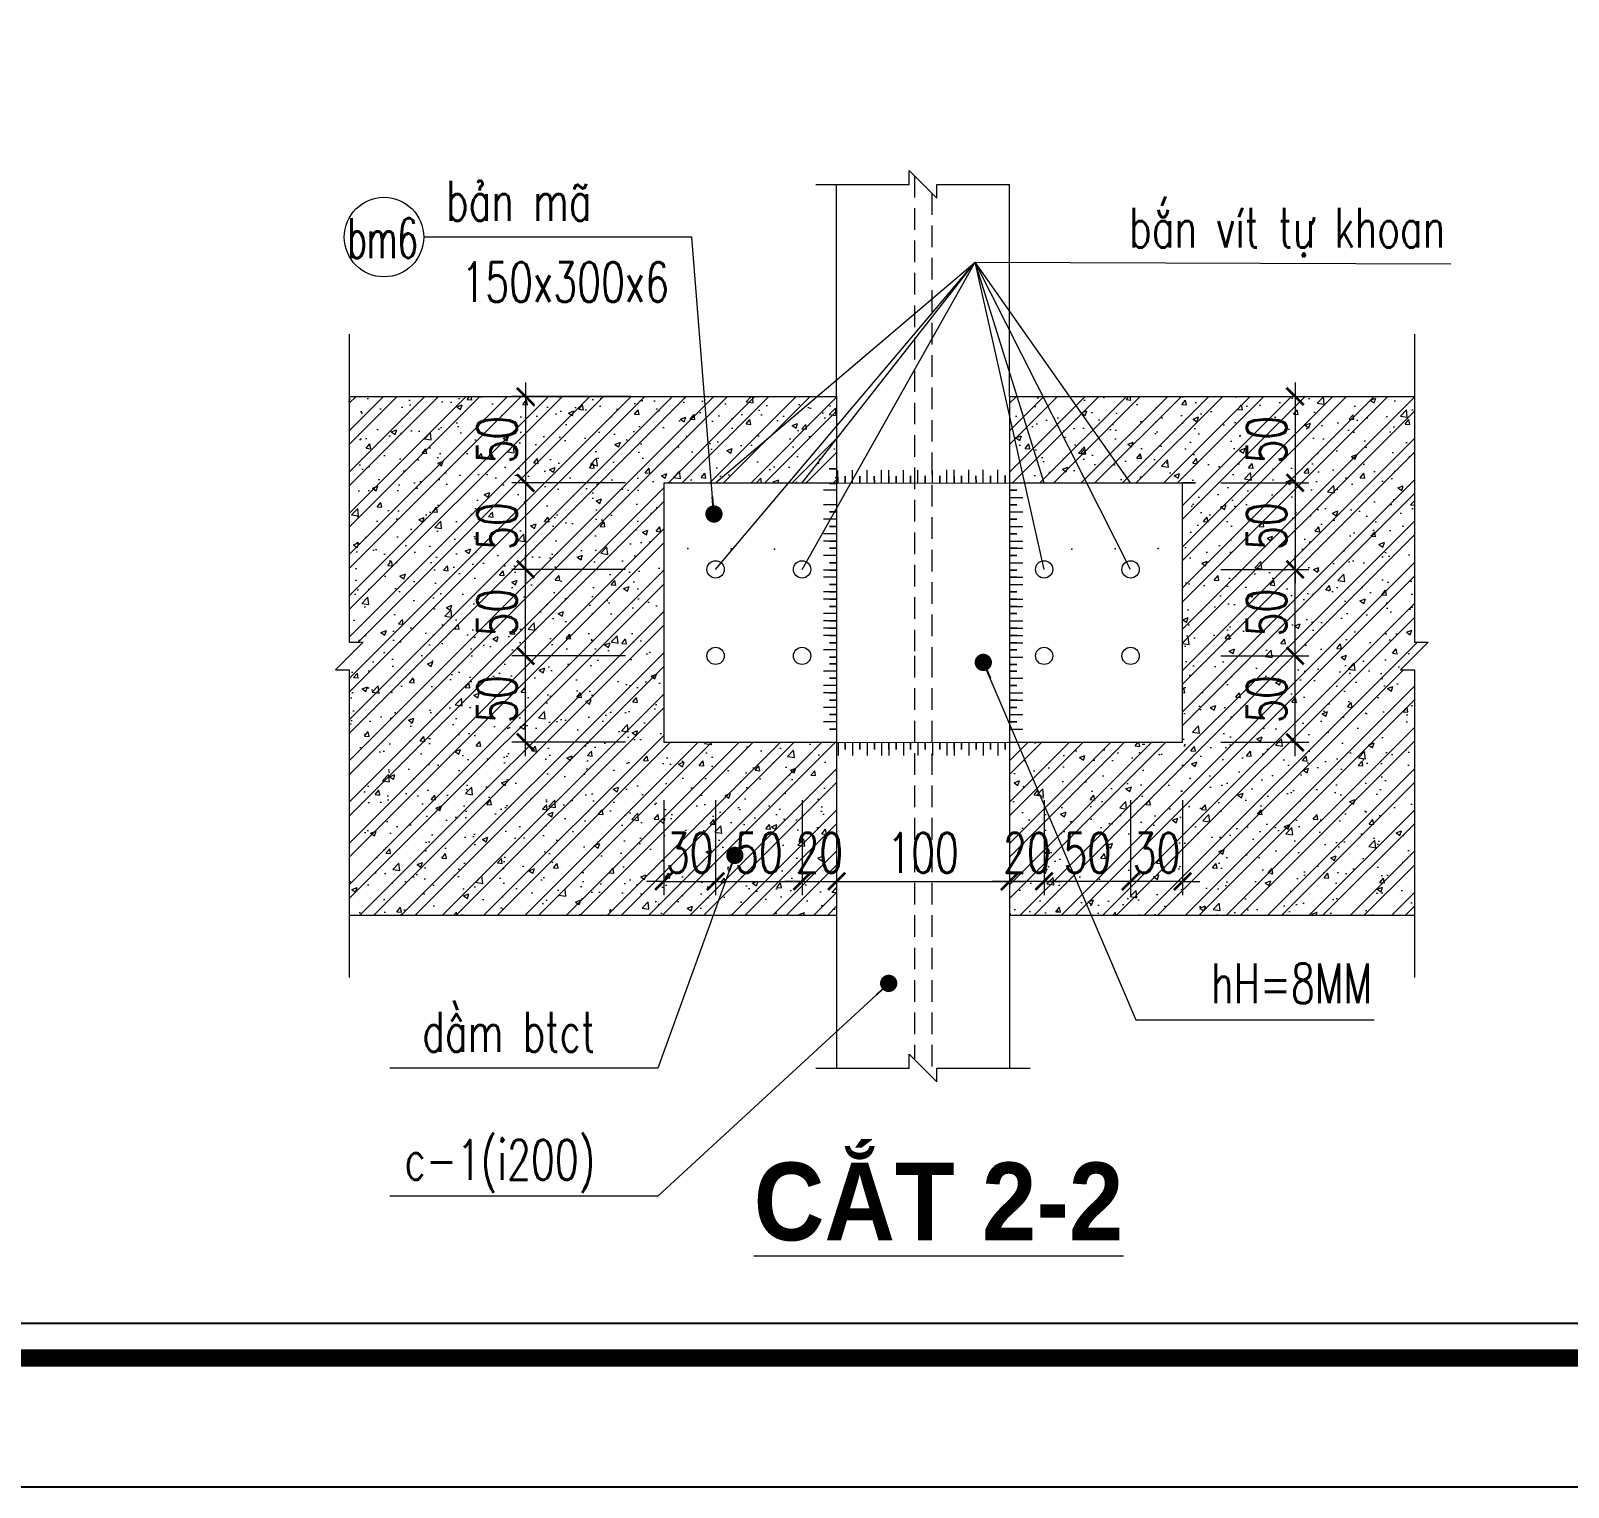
# Model space of a CAD drawing. Header units: millimetres. Extents: x 61738 to 439738, y 60858 to 151243.
# Drawn here: x 406629 to 415520, y 84100 to 92522 of the extents above; entities that cross this region are included whole.
import ezdxf
from ezdxf.enums import TextEntityAlignment as Align

# ---------------------------------------------------------------- set-up
doc = ezdxf.new("R2010")
doc.units = ezdxf.units.MM
doc.linetypes.add('HIDDEN', pattern=[0.375, 0.25, -0.125])
for name, color, linetype, lineweight in [('10-TEXT', 4, 'Continuous', 15), ('3-THAY', 7, 'Continuous', 18), ('5-DUT', 2, 'HIDDEN', 15), ('7-HATCH', 8, 'Continuous', 13), ('8-DIM', 8, 'Continuous', 15), ('9-SO HIEU', 8, 'Continuous', 15)]:
    doc.layers.add(name, color=color, linetype=linetype, lineweight=lineweight)
doc.layers.add('Khungbo', color=32, linetype='Continuous')
doc.layers.add('KICHTHUOC', color=8, linetype='Continuous')
doc.styles.add('A3 - Text 4.5', font='VnArialH-Bold.TTF', dxfattribs={"width": 0.9, "height": 450})
doc.styles.add('A3-Text 2.3', font='vnsimli.shx', dxfattribs={"width": 0.7, "height": 230, "bigfont": 'vn.shx'})
doc.styles.add('S1', font='vnsimli.shx', dxfattribs={"width": 0.75})
doc.dimstyles.new('A3-1-100x10', dxfattribs={"dimtxt": 230, "dimasz": 100, "dimexe": 80, "dimexo": 0, "dimgap": 50, "dimtad": 1, "dimdec": 0, "dimlfac": 0.1, "dimdsep": 49, "dimtxsty": 'A3-Text 2.3', "dimblk": 'ARCHTICK', "dimcen": 10, "dimdle": 80, "dimclrd": 8, "dimclre": 8, "dimclrt": 2, "dimadec": 0, "dimazin": 2, "dimtfac": 1, "dimtdec": 0, "dimtix": 1, "dimtmove": 1, "dimatfit": 3, "dimldrblk": 'DOT', "dimfxl": 1, "dimtolj": 1, "dimtzin": 0, "dimlwd": -1, "dimlwe": -1, "dimarcsym": 0})

# ---------------------------------------------------------------- blocks, each defined once
blk = doc.blocks.new('CDS12')
at = {"layer": 'Defpoints'}
blk.add_lwpolyline([(91835.2, 363352.9), (49835.2, 363352.9), (49835.2, 393052.9), (91835.2, 393052.9)], close=True, dxfattribs=at)
at = {"layer": 'Khungbo', "color": 1, "const_width": 100}
blk.add_lwpolyline([(91094.5, 364099.5), (50996, 364099.5), (50996, 392312.1), (91094.5, 392312.1)], close=True, dxfattribs=at)
at = {"layer": 'Khungbo', "color": 1}
blk.add_lwpolyline([(90894.5, 364299.5), (51196, 364299.5), (51196, 392112.1), (90894.5, 392112.1)], close=True, dxfattribs=at)
blk = doc.blocks.new('_ArchTick')
at = {"color": 0, "linetype": 'ByBlock', "const_width": 0.15}
blk.add_lwpolyline([(-0.5, -0.5), (0.5, 0.5)], dxfattribs=at)
blk = doc.blocks.new('*D374')
at = {"layer": '8-DIM', "color": 8, "ltscale": 500, "transparency": 16777216}
for p, q in [((411289.4, 88073.7), (411289.4, 87523.7)), ((412289.4, 88073.7), (412289.4, 87523.7))]:
    blk.add_line(p, q, dxfattribs=at)
at = {"layer": '8-DIM', "color": 8, "linetype": 'ByBlock', "ltscale": 500, "transparency": 16777216}
blk.add_line((411209.4, 87603.7), (412369.4, 87603.7), dxfattribs=at)
at = {"layer": 'Defpoints', "color": 0, "ltscale": 500, "transparency": 16777216}
for p in [(411289.4, 88073.7), (412289.4, 88073.7), (412289.4, 87603.7)]:
    blk.add_point(p, dxfattribs=at)
at = {"layer": '8-DIM', "color": 8, "ltscale": 500, "transparency": 16777216, "xscale": 100, "yscale": 100, "zscale": 100, "rotation": 180}
blk.add_blockref('_ArchTick', (411289.4, 87603.7), dxfattribs=at)
at = {"layer": '8-DIM', "color": 8, "ltscale": 500, "transparency": 16777216, "xscale": 100, "yscale": 100, "zscale": 100}
blk.add_blockref('_ArchTick', (412289.4, 87603.7), dxfattribs=at)
at = {"layer": '8-DIM', "color": 2, "ltscale": 500, "transparency": 16777216, "insert": (411789.4, 87768.7), "char_height": 230, "attachment_point": 5, "style": 'A3-Text 2.3'}
blk.add_mtext('\\A1;100', dxfattribs=at)
blk = doc.blocks.new('*D375')
at = {"layer": '8-DIM', "color": 8, "ltscale": 500, "transparency": 16777216}
for p, q in [((412989.4, 88073.7), (412989.4, 87523.7)), ((413289.4, 88073.7), (413289.4, 87523.7))]:
    blk.add_line(p, q, dxfattribs=at)
at = {"layer": '8-DIM', "color": 8, "linetype": 'ByBlock', "ltscale": 500, "transparency": 16777216}
for p, q in [((412989.4, 87603.7), (412889.4, 87603.7)), ((413289.4, 87603.7), (412989.4, 87603.7)), ((413289.4, 87603.7), (413389.4, 87603.7))]:
    blk.add_line(p, q, dxfattribs=at)
at = {"layer": 'Defpoints', "color": 0, "ltscale": 500, "transparency": 16777216}
for p in [(412989.4, 88073.7), (413289.4, 88073.7), (412989.4, 87603.7)]:
    blk.add_point(p, dxfattribs=at)
at = {"layer": '8-DIM', "color": 8, "ltscale": 500, "transparency": 16777216, "xscale": 100, "yscale": 100, "zscale": 100}
blk.add_blockref('_ArchTick', (412989.4, 87603.7), dxfattribs=at)
at = {"layer": '8-DIM', "color": 8, "ltscale": 500, "transparency": 16777216, "xscale": 100, "yscale": 100, "zscale": 100, "rotation": 180}
blk.add_blockref('_ArchTick', (413289.4, 87603.7), dxfattribs=at)
at = {"layer": '8-DIM', "color": 2, "ltscale": 500, "transparency": 16777216, "insert": (413139.4, 87768.7), "char_height": 230, "attachment_point": 5, "style": 'A3-Text 2.3'}
blk.add_mtext('\\A1;30', dxfattribs=at)
blk = doc.blocks.new('*D376')
at = {"layer": '8-DIM', "color": 8, "ltscale": 500, "transparency": 16777216}
for p, q in [((412489.4, 88073.7), (412489.4, 87523.7)), ((412989.4, 88073.7), (412989.4, 87523.7))]:
    blk.add_line(p, q, dxfattribs=at)
at = {"layer": '8-DIM', "color": 8, "linetype": 'ByBlock', "ltscale": 500, "transparency": 16777216}
blk.add_line((413069.4, 87603.7), (412409.4, 87603.7), dxfattribs=at)
at = {"layer": 'Defpoints', "color": 0, "ltscale": 500, "transparency": 16777216}
for p in [(412489.4, 88073.7), (412989.4, 88073.7), (412489.4, 87603.7)]:
    blk.add_point(p, dxfattribs=at)
at = {"layer": '8-DIM', "color": 8, "ltscale": 500, "transparency": 16777216, "xscale": 100, "yscale": 100, "zscale": 100, "rotation": 180}
blk.add_blockref('_ArchTick', (412489.4, 87603.7), dxfattribs=at)
at = {"layer": '8-DIM', "color": 8, "ltscale": 500, "transparency": 16777216, "xscale": 100, "yscale": 100, "zscale": 100}
blk.add_blockref('_ArchTick', (412989.4, 87603.7), dxfattribs=at)
at = {"layer": '8-DIM', "color": 2, "ltscale": 500, "transparency": 16777216, "insert": (412739.4, 87768.7), "char_height": 230, "attachment_point": 5, "style": 'A3-Text 2.3'}
blk.add_mtext('\\A1;50', dxfattribs=at)
blk = doc.blocks.new('*D377')
at = {"layer": '8-DIM', "color": 8, "linetype": 'ByBlock', "ltscale": 500, "transparency": 16777216}
blk.add_line((413940.6, 89987.6), (413940.6, 89327.6), dxfattribs=at)
at = {"layer": '8-DIM', "color": 8, "ltscale": 500, "transparency": 16777216}
for p, q in [((413510.6, 89907.6), (414020.6, 89907.6)), ((413510.6, 89407.6), (414020.6, 89407.6))]:
    blk.add_line(p, q, dxfattribs=at)
at = {"layer": 'Defpoints', "color": 0, "ltscale": 500, "transparency": 16777216}
for p in [(413510.6, 89907.6), (413510.6, 89407.6), (413940.6, 89407.6)]:
    blk.add_point(p, dxfattribs=at)
at = {"layer": '8-DIM', "color": 8, "ltscale": 500, "transparency": 16777216, "xscale": 100, "yscale": 100, "zscale": 100}
for p, rotation in [((413940.6, 89907.6), 90), ((413940.6, 89407.6), 270)]:
    blk.add_blockref('_ArchTick', p, dxfattribs=dict(at, rotation=rotation))
at = {"layer": '8-DIM', "color": 2, "ltscale": 500, "transparency": 16777216, "insert": (413775.6, 89657.6), "char_height": 230, "attachment_point": 5, "rotation": 90, "style": 'A3-Text 2.3'}
blk.add_mtext('\\A1;50', dxfattribs=at)
blk = doc.blocks.new('*D378')
at = {"layer": '8-DIM', "color": 8, "linetype": 'ByBlock', "ltscale": 500, "transparency": 16777216}
blk.add_line((413940.6, 88327.6), (413940.6, 88987.6), dxfattribs=at)
at = {"layer": '8-DIM', "color": 8, "ltscale": 500, "transparency": 16777216}
for p, q in [((413510.6, 88907.6), (414020.6, 88907.6)), ((413510.6, 88407.6), (414020.6, 88407.6))]:
    blk.add_line(p, q, dxfattribs=at)
at = {"layer": 'Defpoints', "color": 0, "ltscale": 500, "transparency": 16777216}
for p in [(413510.6, 88907.6), (413940.6, 88907.6), (413510.6, 88407.6)]:
    blk.add_point(p, dxfattribs=at)
at = {"layer": '8-DIM', "color": 8, "ltscale": 500, "transparency": 16777216, "xscale": 100, "yscale": 100, "zscale": 100}
for p, rotation in [((413940.6, 88907.6), 90), ((413940.6, 88407.6), 270)]:
    blk.add_blockref('_ArchTick', p, dxfattribs=dict(at, rotation=rotation))
at = {"layer": '8-DIM', "color": 2, "ltscale": 500, "transparency": 16777216, "insert": (413775.6, 88657.6), "char_height": 230, "attachment_point": 5, "rotation": 90, "style": 'A3-Text 2.3'}
blk.add_mtext('\\A1;50', dxfattribs=at)
blk = doc.blocks.new('*D379')
at = {"layer": '8-DIM', "color": 8, "linetype": 'ByBlock', "ltscale": 500, "transparency": 16777216}
blk.add_line((413940.6, 88827.6), (413940.6, 89487.6), dxfattribs=at)
at = {"layer": '8-DIM', "color": 8, "ltscale": 500, "transparency": 16777216}
for p, q in [((413510.6, 89407.6), (414020.6, 89407.6)), ((413510.6, 88907.6), (414020.6, 88907.6))]:
    blk.add_line(p, q, dxfattribs=at)
at = {"layer": 'Defpoints', "color": 0, "ltscale": 500, "transparency": 16777216}
for p in [(413510.6, 89407.6), (413940.6, 89407.6), (413510.6, 88907.6)]:
    blk.add_point(p, dxfattribs=at)
at = {"layer": '8-DIM', "color": 8, "ltscale": 500, "transparency": 16777216, "xscale": 100, "yscale": 100, "zscale": 100}
for p, rotation in [((413940.6, 89407.6), 90), ((413940.6, 88907.6), 270)]:
    blk.add_blockref('_ArchTick', p, dxfattribs=dict(at, rotation=rotation))
at = {"layer": '8-DIM', "color": 2, "ltscale": 500, "transparency": 16777216, "insert": (413775.6, 89157.6), "char_height": 230, "attachment_point": 5, "rotation": 90, "style": 'A3-Text 2.3'}
blk.add_mtext('\\A1;50', dxfattribs=at)
blk = doc.blocks.new('*D380')
at = {"layer": '8-DIM', "color": 8, "ltscale": 500, "transparency": 16777216}
for p, q in [((412289.4, 88073.7), (412289.4, 87523.7)), ((412489.4, 88073.7), (412489.4, 87523.7))]:
    blk.add_line(p, q, dxfattribs=at)
at = {"layer": '8-DIM', "color": 8, "linetype": 'ByBlock', "ltscale": 500, "transparency": 16777216}
for p, q in [((412289.4, 87603.7), (412189.4, 87603.7)), ((412489.4, 87603.7), (412289.4, 87603.7)), ((412489.4, 87603.7), (412589.4, 87603.7))]:
    blk.add_line(p, q, dxfattribs=at)
at = {"layer": 'Defpoints', "color": 0, "ltscale": 500, "transparency": 16777216}
for p in [(412289.4, 88073.7), (412489.4, 88073.7), (412289.4, 87603.7)]:
    blk.add_point(p, dxfattribs=at)
at = {"layer": '8-DIM', "color": 8, "ltscale": 500, "transparency": 16777216, "xscale": 100, "yscale": 100, "zscale": 100}
blk.add_blockref('_ArchTick', (412289.4, 87603.7), dxfattribs=at)
at = {"layer": '8-DIM', "color": 8, "ltscale": 500, "transparency": 16777216, "xscale": 100, "yscale": 100, "zscale": 100, "rotation": 180}
blk.add_blockref('_ArchTick', (412489.4, 87603.7), dxfattribs=at)
at = {"layer": '8-DIM', "color": 2, "ltscale": 500, "transparency": 16777216, "insert": (412389.4, 87768.7), "char_height": 230, "attachment_point": 5, "style": 'A3-Text 2.3'}
blk.add_mtext('\\A1;20', dxfattribs=at)
blk = doc.blocks.new('*D381')
at = {"layer": '8-DIM', "color": 8, "ltscale": 500, "transparency": 16777216}
for p, q in [((410289.4, 88073.7), (410289.4, 87523.7)), ((410589.4, 88073.7), (410589.4, 87523.7))]:
    blk.add_line(p, q, dxfattribs=at)
at = {"layer": '8-DIM', "color": 8, "linetype": 'ByBlock', "ltscale": 500, "transparency": 16777216}
for p, q in [((410289.4, 87603.7), (410189.4, 87603.7)), ((410289.4, 87603.7), (410589.4, 87603.7)), ((410589.4, 87603.7), (410689.4, 87603.7))]:
    blk.add_line(p, q, dxfattribs=at)
at = {"layer": 'Defpoints', "color": 0, "ltscale": 500, "transparency": 16777216}
for p in [(410289.4, 88073.7), (410589.4, 88073.7), (410589.4, 87603.7)]:
    blk.add_point(p, dxfattribs=at)
at = {"layer": '8-DIM', "color": 8, "ltscale": 500, "transparency": 16777216, "xscale": 100, "yscale": 100, "zscale": 100}
blk.add_blockref('_ArchTick', (410289.4, 87603.7), dxfattribs=at)
at = {"layer": '8-DIM', "color": 8, "ltscale": 500, "transparency": 16777216, "xscale": 100, "yscale": 100, "zscale": 100, "rotation": 180}
blk.add_blockref('_ArchTick', (410589.4, 87603.7), dxfattribs=at)
at = {"layer": '8-DIM', "color": 2, "ltscale": 500, "transparency": 16777216, "insert": (410439.4, 87768.7), "char_height": 230, "attachment_point": 5, "style": 'A3-Text 2.3'}
blk.add_mtext('\\A1;30', dxfattribs=at)
blk = doc.blocks.new('*D382')
at = {"layer": '8-DIM', "color": 8, "ltscale": 500, "transparency": 16777216}
for p, q in [((410589.4, 88073.7), (410589.4, 87523.7)), ((411089.4, 88073.7), (411089.4, 87523.7))]:
    blk.add_line(p, q, dxfattribs=at)
at = {"layer": '8-DIM', "color": 8, "linetype": 'ByBlock', "ltscale": 500, "transparency": 16777216}
blk.add_line((410509.4, 87603.7), (411169.4, 87603.7), dxfattribs=at)
at = {"layer": 'Defpoints', "color": 0, "ltscale": 500, "transparency": 16777216}
for p in [(410589.4, 88073.7), (411089.4, 88073.7), (411089.4, 87603.7)]:
    blk.add_point(p, dxfattribs=at)
at = {"layer": '8-DIM', "color": 8, "ltscale": 500, "transparency": 16777216, "xscale": 100, "yscale": 100, "zscale": 100, "rotation": 180}
blk.add_blockref('_ArchTick', (410589.4, 87603.7), dxfattribs=at)
at = {"layer": '8-DIM', "color": 8, "ltscale": 500, "transparency": 16777216, "xscale": 100, "yscale": 100, "zscale": 100}
blk.add_blockref('_ArchTick', (411089.4, 87603.7), dxfattribs=at)
at = {"layer": '8-DIM', "color": 2, "ltscale": 500, "transparency": 16777216, "insert": (410839.4, 87768.7), "char_height": 230, "attachment_point": 5, "style": 'A3-Text 2.3'}
blk.add_mtext('\\A1;50', dxfattribs=at)
blk = doc.blocks.new('*D383')
at = {"layer": '8-DIM', "color": 8, "linetype": 'ByBlock', "ltscale": 500, "transparency": 16777216}
blk.add_line((409490.6, 89987.6), (409490.6, 89327.6), dxfattribs=at)
at = {"layer": '8-DIM', "color": 8, "ltscale": 500, "transparency": 16777216}
for p, q in [((410068.1, 89907.6), (409410.6, 89907.6)), ((410068.1, 89407.6), (409410.6, 89407.6))]:
    blk.add_line(p, q, dxfattribs=at)
at = {"layer": 'Defpoints', "color": 0, "ltscale": 500, "transparency": 16777216}
for p in [(410068.1, 89907.6), (409490.6, 89407.6), (410068.1, 89407.6)]:
    blk.add_point(p, dxfattribs=at)
at = {"layer": '8-DIM', "color": 8, "ltscale": 500, "transparency": 16777216, "xscale": 100, "yscale": 100, "zscale": 100}
for p, rotation in [((409490.6, 89907.6), 90), ((409490.6, 89407.6), 270)]:
    blk.add_blockref('_ArchTick', p, dxfattribs=dict(at, rotation=rotation))
at = {"layer": '8-DIM', "color": 2, "ltscale": 500, "transparency": 16777216, "insert": (409325.6, 89657.6), "char_height": 230, "attachment_point": 5, "rotation": 90, "style": 'A3-Text 2.3'}
blk.add_mtext('\\A1;50', dxfattribs=at)
blk = doc.blocks.new('*D384')
at = {"layer": '8-DIM', "color": 8, "linetype": 'ByBlock', "ltscale": 500, "transparency": 16777216}
blk.add_line((409490.6, 88327.6), (409490.6, 88987.6), dxfattribs=at)
at = {"layer": '8-DIM', "color": 8, "ltscale": 500, "transparency": 16777216}
for p, q in [((410068.1, 88907.6), (409410.6, 88907.6)), ((410068.1, 88407.6), (409410.6, 88407.6))]:
    blk.add_line(p, q, dxfattribs=at)
at = {"layer": 'Defpoints', "color": 0, "ltscale": 500, "transparency": 16777216}
for p in [(409490.6, 88907.6), (410068.1, 88907.6), (410068.1, 88407.6)]:
    blk.add_point(p, dxfattribs=at)
at = {"layer": '8-DIM', "color": 8, "ltscale": 500, "transparency": 16777216, "xscale": 100, "yscale": 100, "zscale": 100}
for p, rotation in [((409490.6, 88907.6), 90), ((409490.6, 88407.6), 270)]:
    blk.add_blockref('_ArchTick', p, dxfattribs=dict(at, rotation=rotation))
at = {"layer": '8-DIM', "color": 2, "ltscale": 500, "transparency": 16777216, "insert": (409325.6, 88657.6), "char_height": 230, "attachment_point": 5, "rotation": 90, "style": 'A3-Text 2.3'}
blk.add_mtext('\\A1;50', dxfattribs=at)
blk = doc.blocks.new('*D385')
at = {"layer": '8-DIM', "color": 8, "linetype": 'ByBlock', "ltscale": 500, "transparency": 16777216}
blk.add_line((409490.6, 88827.6), (409490.6, 89487.6), dxfattribs=at)
at = {"layer": '8-DIM', "color": 8, "ltscale": 500, "transparency": 16777216}
for p, q in [((410068.1, 89407.6), (409410.6, 89407.6)), ((410068.1, 88907.6), (409410.6, 88907.6))]:
    blk.add_line(p, q, dxfattribs=at)
at = {"layer": 'Defpoints', "color": 0, "ltscale": 500, "transparency": 16777216}
for p in [(409490.6, 89407.6), (410068.1, 89407.6), (410068.1, 88907.6)]:
    blk.add_point(p, dxfattribs=at)
at = {"layer": '8-DIM', "color": 8, "ltscale": 500, "transparency": 16777216, "xscale": 100, "yscale": 100, "zscale": 100}
for p, rotation in [((409490.6, 89407.6), 90), ((409490.6, 88907.6), 270)]:
    blk.add_blockref('_ArchTick', p, dxfattribs=dict(at, rotation=rotation))
at = {"layer": '8-DIM', "color": 2, "ltscale": 500, "transparency": 16777216, "insert": (409325.6, 89157.6), "char_height": 230, "attachment_point": 5, "rotation": 90, "style": 'A3-Text 2.3'}
blk.add_mtext('\\A1;50', dxfattribs=at)
blk = doc.blocks.new('*D386')
at = {"layer": '8-DIM', "color": 8, "ltscale": 500, "transparency": 16777216}
for p, q in [((411089.4, 88073.7), (411089.4, 87523.7)), ((411289.4, 88073.7), (411289.4, 87523.7))]:
    blk.add_line(p, q, dxfattribs=at)
at = {"layer": '8-DIM', "color": 8, "linetype": 'ByBlock', "ltscale": 500, "transparency": 16777216}
for p, q in [((411089.4, 87603.7), (410989.4, 87603.7)), ((411089.4, 87603.7), (411289.4, 87603.7)), ((411289.4, 87603.7), (411389.4, 87603.7))]:
    blk.add_line(p, q, dxfattribs=at)
at = {"layer": 'Defpoints', "color": 0, "ltscale": 500, "transparency": 16777216}
for p in [(411089.4, 88073.7), (411289.4, 88073.7), (411289.4, 87603.7)]:
    blk.add_point(p, dxfattribs=at)
at = {"layer": '8-DIM', "color": 8, "ltscale": 500, "transparency": 16777216, "xscale": 100, "yscale": 100, "zscale": 100}
blk.add_blockref('_ArchTick', (411089.4, 87603.7), dxfattribs=at)
at = {"layer": '8-DIM', "color": 8, "ltscale": 500, "transparency": 16777216, "xscale": 100, "yscale": 100, "zscale": 100, "rotation": 180}
blk.add_blockref('_ArchTick', (411289.4, 87603.7), dxfattribs=at)
at = {"layer": '8-DIM', "color": 2, "ltscale": 500, "transparency": 16777216, "insert": (411189.4, 87768.7), "char_height": 230, "attachment_point": 5, "style": 'A3-Text 2.3'}
blk.add_mtext('\\A1;20', dxfattribs=at)
blk = doc.blocks.new('_Dot')
at = {"color": 0, "linetype": 'ByBlock', "lineweight": -2}
blk.add_line((-0.5, 0), (-1, 0), dxfattribs=at)
at = {"color": 0, "linetype": 'ByBlock', "const_width": 0.5}
blk.add_lwpolyline([(-0.25, 0, 1), (0.25, 0, 1)], format="xyb", close=True, dxfattribs=at)
blk = doc.blocks.new('*D387')
at = {"layer": '8-DIM', "color": 8, "linetype": 'ByBlock', "ltscale": 500, "transparency": 16777216}
blk.add_line((409490.6, 90487.6), (409490.6, 89827.6), dxfattribs=at)
at = {"layer": '8-DIM', "color": 8, "ltscale": 500, "transparency": 16777216}
for p, q in [((410100, 90407.6), (409410.6, 90407.6)), ((410068.1, 89907.6), (409410.6, 89907.6))]:
    blk.add_line(p, q, dxfattribs=at)
at = {"layer": 'Defpoints', "color": 0, "ltscale": 500, "transparency": 16777216}
for p in [(410100, 90407.6), (409490.6, 89907.6), (410068.1, 89907.6)]:
    blk.add_point(p, dxfattribs=at)
at = {"layer": '8-DIM', "color": 8, "ltscale": 500, "transparency": 16777216, "xscale": 100, "yscale": 100, "zscale": 100}
for p, rotation in [((409490.6, 90407.6), 90), ((409490.6, 89907.6), 270)]:
    blk.add_blockref('_ArchTick', p, dxfattribs=dict(at, rotation=rotation))
at = {"layer": '8-DIM', "color": 2, "ltscale": 500, "transparency": 16777216, "insert": (409325.6, 90157.6), "char_height": 230, "attachment_point": 5, "rotation": 90, "style": 'A3-Text 2.3'}
blk.add_mtext('\\A1;50', dxfattribs=at)
blk = doc.blocks.new('_None')
blk = doc.blocks.new('*D388')
at = {"layer": '8-DIM', "color": 8, "linetype": 'ByBlock', "ltscale": 500, "transparency": 16777216}
blk.add_line((413940.6, 90487.6), (413940.6, 89827.6), dxfattribs=at)
at = {"layer": '8-DIM', "color": 8, "ltscale": 500, "transparency": 16777216}
for p, q in [((413460, 90407.6), (414020.6, 90407.6)), ((413510.6, 89907.6), (414020.6, 89907.6))]:
    blk.add_line(p, q, dxfattribs=at)
at = {"layer": 'Defpoints', "color": 0, "ltscale": 500, "transparency": 16777216}
for p in [(413460, 90407.6), (413510.6, 89907.6), (413940.6, 89907.6)]:
    blk.add_point(p, dxfattribs=at)
at = {"layer": '8-DIM', "color": 8, "ltscale": 500, "transparency": 16777216, "xscale": 100, "yscale": 100, "zscale": 100}
for p, rotation in [((413940.6, 90407.6), 90), ((413940.6, 89907.6), 270)]:
    blk.add_blockref('_ArchTick', p, dxfattribs=dict(at, rotation=rotation))
at = {"layer": '8-DIM', "color": 2, "ltscale": 500, "transparency": 16777216, "insert": (413775.6, 90157.6), "char_height": 230, "attachment_point": 5, "rotation": 90, "style": 'A3-Text 2.3'}
blk.add_mtext('\\A1;50', dxfattribs=at)

msp = doc.modelspace()

# ---------------------------------------------------------------- hatches: boundary and pattern name
at = {"layer": '7-HATCH', "ltscale": 500}
h = msp.add_hatch(dxfattribs=at)
h.set_pattern_fill('BT', color=256, scale=45, pattern_type=2)
h.set_pattern_definition([(45, (31100, 37877.57), (-119.32427, 119.32427), []), (45, (31179.55, 37877.57), (-119.32427, 119.32427), []), (50, (31100, 37877.57), (322.76708, -28.23846), [33.75, -371.25]), (355, (31100, 37877.57), (-62.4381, 338.48646), [27, -297]), (100.4514, (31126.9, 37875.22), (260.32922, 310.2478), [28.68309, -315.51395]), (46.1842, (31100, 37967.57), (480.25847, -74.48356), [50.625, -556.875]), (96.6356, (31140, 37961.36), (420.5982, 438.35304), [43.0246, -473.27085]), (351.1842, (31100, 37967.57), (420.5979, 438.3534), [40.5, -445.5]), (21, (31145, 37945.07), (268.60817, -181.1785), [33.75, -371.25]), (326, (31145, 37945.07), (109.4919, 326.31752), [27, -297]), (71.4514, (31167.38, 37929.97), (378.10018, 145.13872), [28.68309, -315.51395]), (37.5, (31100, 37877.57), (5.471935, 149.802234), [0, -293.4, 0, -301.5, 0, -298.125]), (7.5, (31100, 37877.57), (118.38129, 177.48527), [0, -171.9, 0, -286.65, 0, -113.625]), (327.5, (30999.65, 37877.57), (240.220096, -10.149692), [0, -112.5, 0, -351, 0, -465.75]), (317.5, (30954.65, 37877.57), (262.43378, 45.04724), [0, -146.25, 0, -233.1, 0, -330.75])])
h.paths.add_polyline_path([(410289.4, 88407.6), (410289.4, 89907.6), (411289.4, 89907.6), (411289.4, 90407.6), (408470.6, 90407.6), (408470.6, 88987.6), (408550.6, 88987.6), (408390.6, 88827.6), (408470.6, 88827.6), (408470.6, 87407.6), (411289.4, 87407.6), (411289.4, 88407.6)])
h.paths.add_polyline_path([(413289.4, 88407.6), (412289.4, 88407.6), (412289.4, 87407.6), (414630.6, 87407.6), (414630.6, 88827.6), (414550.6, 88827.6), (414710.6, 88987.6), (414630.6, 88987.6), (414630.6, 90407.6), (412289.4, 90407.6), (412289.4, 89907.6), (413289.4, 89907.6)])
h.paths.add_polyline_path([(410251.5, 87596.2), (410627.2, 87596.2), (410627.2, 87941.2), (410251.5, 87941.2)], flags=24)
h.paths.add_polyline_path([(410651.5, 87596.2), (411027.2, 87596.2), (411027.2, 87941.2), (410651.5, 87941.2)], flags=24)
h.paths.add_polyline_path([(409498.1, 89469.7), (409498.1, 89845.4), (409153.1, 89845.4), (409153.1, 89469.7)], flags=24)
h.paths.add_polyline_path([(409498.1, 88469.7), (409498.1, 88845.4), (409153.1, 88845.4), (409153.1, 88469.7)], flags=24)
h.paths.add_polyline_path([(409498.1, 88969.7), (409498.1, 89345.4), (409153.1, 89345.4), (409153.1, 88969.7)], flags=24)
h.paths.add_polyline_path([(411001.5, 87596.2), (411377.2, 87596.2), (411377.2, 87941.2), (411001.5, 87941.2)], flags=9)
h.paths.add_polyline_path([(409498.1, 89969.7), (409498.1, 90345.4), (409153.1, 90345.4), (409153.1, 89969.7)], flags=24)
h.paths.add_polyline_path([(412951.5, 87596.2), (413327.2, 87596.2), (413327.2, 87941.2), (412951.5, 87941.2)], flags=24)
h.paths.add_polyline_path([(412551.5, 87596.2), (412927.2, 87596.2), (412927.2, 87941.2), (412551.5, 87941.2)], flags=24)
h.paths.add_polyline_path([(413948.1, 89469.7), (413948.1, 89845.4), (413603.1, 89845.4), (413603.1, 89469.7)], flags=24)
h.paths.add_polyline_path([(413948.1, 88469.7), (413948.1, 88845.4), (413603.1, 88845.4), (413603.1, 88469.7)], flags=24)
h.paths.add_polyline_path([(413948.1, 88969.7), (413948.1, 89345.4), (413603.1, 89345.4), (413603.1, 88969.7)], flags=24)
h.paths.add_polyline_path([(412201.5, 87596.2), (412577.2, 87596.2), (412577.2, 87941.2), (412201.5, 87941.2)], flags=9)
h.paths.add_polyline_path([(413948.1, 89969.7), (413948.1, 90345.4), (413603.1, 90345.4), (413603.1, 89969.7)], flags=24)

# ---------------------------------------------------------------- linework, layer by layer
at = {"layer": '3-THAY', "ltscale": 500}
for p, q in [((408470.6, 90407.6), (411289.4, 90407.6)), ((412289.4, 90407.6), (414630.6, 90407.6)), ((408470.6, 87407.6), (411289.4, 87407.6)), ((412289.4, 87407.6), (414630.6, 87407.6))]:
    msp.add_line(p, q, dxfattribs=at)
for points in [[(411289.4, 90407.6), (411289.4, 91633.7)], [(412289.4, 90407.6), (412289.4, 91633.7)], [(411289.4, 90407.6), (411289.4, 87407.6)], [(412289.4, 90407.6), (412289.4, 87407.6)], [(410289.4, 89907.6), (410289.4, 88407.6), (411289.4, 88407.6)], [(410289.4, 89907.6), (411289.4, 89907.6)], [(411289.4, 89905.9), (412289.4, 89907.6)], [(412289.4, 88407.6), (413289.4, 88407.6), (413289.4, 89907.6), (413365.4, 89907.6), (413289.4, 89907.6)], [(412289.4, 89907.6), (413289.4, 89907.6)], [(411289.4, 88405.9), (412289.4, 88407.6)], [(411289.4, 87407.6), (411289.4, 86523.7)], [(412289.4, 87407.6), (412289.4, 86523.7)]]:
    msp.add_lwpolyline(points, dxfattribs=at)
for centre in [(410589.4, 89407.6), (411089.4, 89407.6), (412489.4, 89407.6), (412989.4, 89407.6), (410589.4, 88907.6), (411089.4, 88907.6), (412489.4, 88907.6), (412989.4, 88907.6)]:
    msp.add_circle(centre, 50, dxfattribs=at)
at = {"layer": '3-THAY'}
for p in [(410429.4, 89528.1), (410679.4, 89526.7), (410929.4, 89525.2), (412649.4, 89525.2), (412899.4, 89526.7), (413149.4, 89528.1)]:
    msp.add_point(p, dxfattribs=at)
at = {"layer": '5-DUT', "ltscale": 500}
for points in [[(411739.2, 91683.9), (411739.2, 88906.7)], [(411839.4, 91583.7), (411839.4, 88906.8)], [(411739.2, 88907.6), (411739.2, 86573.9)], [(411839.4, 88907.6), (411839.4, 86473.7)]]:
    msp.add_lwpolyline(points, dxfattribs=at)
at = {"layer": '7-HATCH', "ltscale": 500}
for points in [[(411169.4, 91633.7), (411709.4, 91633.7), (411709.4, 91713.7), (411869.4, 91553.7), (411869.4, 91633.7), (412289.4, 91633.7)], [(408470.6, 90767.6), (408470.6, 88987.6), (408550.6, 88987.6), (408390.6, 88827.6), (408470.6, 88827.6), (408470.6, 87047.6)], [(414630.6, 90767.6), (414630.6, 88987.6), (414710.6, 88987.6), (414550.6, 88827.6), (414630.6, 88827.6), (414630.6, 87047.6)], [(411169.4, 86523.7), (411709.4, 86523.7), (411709.4, 86603.7), (411869.4, 86443.7), (411869.4, 86523.7), (412409.4, 86523.7)]]:
    msp.add_lwpolyline(points, dxfattribs=at)
at = {"layer": '9-SO HIEU', "ltscale": 300}
for points in [[(411247.1, 89988.1), (411289.1, 89988.3)], [(411289.1, 89988.3), (411247.1, 89988.1)], [(411297.4, 89904.3), (411297.1, 89980.3)], [(411381.4, 89904.6), (411381.1, 89980.6)], [(411465.4, 89904.8), (411465.1, 89980.8)], [(411465.4, 89904.8), (411465.1, 89980.8)], [(411549.4, 89905.1), (411549.1, 89981.1)], [(411591.4, 89905.3), (411591.1, 89981.3)], [(411591.4, 89905.3), (411591.1, 89981.3)], [(411675.4, 89905.5), (411675.1, 89981.5)], [(411759.4, 89905.8), (411759.1, 89981.8)], [(411843.4, 89906.1), (411843.1, 89982.1)], [(411843.4, 89906.1), (411843.1, 89982.1)], [(411927.4, 89906.4), (411927.1, 89982.4)], [(411969.4, 89906.5), (411969.1, 89982.5)], [(411969.4, 89906.5), (411969.1, 89982.5)], [(412053.4, 89906.8), (412053.1, 89982.8)], [(412137.4, 89907.1), (412137.1, 89983.1)], [(412221.4, 89907.3), (412221.1, 89983.3)], [(411247.4, 89904.1), (411289.4, 89904.3)], [(411289.4, 89904.3), (411247.4, 89904.1)], [(411289.4, 89905.9), (412289.4, 89907.6)], [(411339.4, 89904.4), (411339.2, 89946.4)], [(411339.2, 89946.4), (411339.4, 89904.4)], [(411423.4, 89904.7), (411423.2, 89946.7)], [(411423.2, 89946.7), (411423.4, 89904.7)], [(411507.4, 89905), (411507.2, 89947)], [(411507.2, 89947), (411507.4, 89905)], [(411591.4, 89905.3), (411591.2, 89947.3)], [(411591.2, 89947.3), (411591.4, 89905.3)], [(411633.4, 89905.4), (411633.2, 89947.4)], [(411633.2, 89947.4), (411633.4, 89905.4)], [(411717.4, 89905.7), (411717.2, 89947.7)], [(411717.2, 89947.7), (411717.4, 89905.7)], [(411801.4, 89906), (411801.2, 89948)], [(411801.2, 89948), (411801.4, 89906)], [(411885.4, 89906.2), (411885.2, 89948.2)], [(411885.2, 89948.2), (411885.4, 89906.2)], [(411969.4, 89906.5), (411969.2, 89948.5)], [(411969.2, 89948.5), (411969.4, 89906.5)], [(412011.4, 89906.7), (412011.2, 89948.7)], [(412011.2, 89948.7), (412011.4, 89906.7)], [(412095.4, 89906.9), (412095.2, 89948.9)], [(412095.2, 89948.9), (412095.4, 89906.9)], [(412179.4, 89907.2), (412179.2, 89949.2)], [(412179.2, 89949.2), (412179.4, 89907.2)], [(412179.4, 89907.2), (412179.2, 89949.2)], [(412179.2, 89949.2), (412179.4, 89907.2)], [(412263.4, 89907.5), (412263.2, 89949.5)], [(412263.2, 89949.5), (412263.4, 89907.5)], [(411289.4, 89865.6), (411213.4, 89865.6)], [(412331.4, 89865.6), (412289.4, 89865.6)], [(412289.4, 89865.6), (412331.4, 89865.6)], [(412289.4, 89823.6), (412365.4, 89823.6)], [(411289.4, 89781.6), (411213.4, 89781.6)], [(411247.4, 89739.6), (411289.4, 89739.6)], [(411289.4, 89739.6), (411247.4, 89739.6)], [(412331.4, 89781.6), (412289.4, 89781.6)], [(412289.4, 89781.6), (412331.4, 89781.6)], [(412289.4, 89739.6), (412365.4, 89739.6)], [(411289.4, 89697.6), (411213.4, 89697.6)], [(411289.4, 89697.6), (411213.4, 89697.6)], [(411247.4, 89655.6), (411289.4, 89655.6)], [(411289.4, 89655.6), (411247.4, 89655.6)], [(412331.4, 89697.6), (412289.4, 89697.6)], [(412289.4, 89697.6), (412331.4, 89697.6)], [(412289.4, 89655.6), (412365.4, 89655.6)], [(412289.4, 89655.6), (412365.4, 89655.6)], [(411289.4, 89613.6), (411213.4, 89613.6)], [(411289.4, 89571.6), (411213.4, 89571.6)], [(411289.4, 89571.6), (411213.4, 89571.6)], [(411247.4, 89571.6), (411289.4, 89571.6)], [(411289.4, 89571.6), (411247.4, 89571.6)], [(412331.4, 89613.6), (412289.4, 89613.6)], [(412289.4, 89613.6), (412331.4, 89613.6)], [(412289.4, 89571.6), (412365.4, 89571.6)], [(411289.4, 89487.6), (411213.4, 89487.6)], [(411247.4, 89529.6), (411289.4, 89529.6)], [(411289.4, 89529.6), (411247.4, 89529.6)], [(411247.4, 89445.6), (411289.4, 89445.6)], [(411289.4, 89445.6), (411247.4, 89445.6)], [(412331.4, 89529.6), (412289.4, 89529.6)], [(412289.4, 89529.6), (412331.4, 89529.6)], [(412289.4, 89529.6), (412365.4, 89529.6)], [(412289.4, 89529.6), (412365.4, 89529.6)], [(412331.4, 89487.6), (412289.4, 89487.6)], [(412289.4, 89487.6), (412331.4, 89487.6)], [(412289.4, 89445.6), (412365.4, 89445.6)], [(411289.4, 89403.6), (411213.4, 89403.6)], [(411289.4, 89361.6), (411213.4, 89361.6)], [(411289.4, 89361.6), (411213.4, 89361.6)], [(411247.4, 89403.6), (411289.4, 89403.6)], [(411289.4, 89403.6), (411247.4, 89403.6)], [(412331.4, 89403.6), (412289.4, 89403.6)], [(412289.4, 89403.6), (412331.4, 89403.6)], [(412289.4, 89361.6), (412365.4, 89361.6)], [(412331.4, 89361.6), (412289.4, 89361.6)], [(412289.4, 89361.6), (412331.4, 89361.6)], [(411289.4, 89277.6), (411213.4, 89277.6)], [(411247.4, 89319.6), (411289.4, 89319.6)], [(411289.4, 89319.6), (411247.4, 89319.6)], [(411247.4, 89277.6), (411289.4, 89277.6)], [(411289.4, 89277.6), (411247.4, 89277.6)], [(412289.4, 89319.6), (412365.4, 89319.6)], [(412289.4, 89319.6), (412365.4, 89319.6)], [(412331.4, 89277.6), (412289.4, 89277.6)], [(412289.4, 89277.6), (412331.4, 89277.6)], [(411289.4, 89235.6), (411213.4, 89235.6)], [(411289.4, 89235.6), (411213.4, 89235.6)], [(411289.4, 89235.6), (411213.4, 89235.6)], [(411289.4, 89235.6), (411213.4, 89235.6)], [(411247.4, 89235.6), (411289.4, 89235.6)], [(411289.4, 89235.6), (411247.4, 89235.6)], [(411247.4, 89193.6), (411289.4, 89193.6)], [(411289.4, 89193.6), (411247.4, 89193.6)], [(411247.4, 89193.6), (411289.4, 89193.6)], [(411289.4, 89193.6), (411247.4, 89193.6)], [(412289.4, 89235.6), (412365.4, 89235.6)], [(412331.4, 89235.6), (412289.4, 89235.6)], [(412289.4, 89235.6), (412331.4, 89235.6)], [(412331.4, 89193.6), (412289.4, 89193.6)], [(412289.4, 89193.6), (412331.4, 89193.6)], [(412289.4, 89193.6), (412365.4, 89193.6)], [(412289.4, 89193.6), (412365.4, 89193.6)], [(412289.4, 89193.6), (412365.4, 89193.6)], [(412289.4, 89193.6), (412365.4, 89193.6)], [(411289.4, 89151.6), (411213.4, 89151.6)], [(411289.4, 89151.6), (411213.4, 89151.6)], [(411289.4, 89109.6), (411213.4, 89109.6)], [(411289.4, 89109.6), (411213.4, 89109.6)], [(411247.4, 89109.6), (411289.4, 89109.6)], [(411289.4, 89109.6), (411247.4, 89109.6)], [(411247.4, 89109.6), (411289.4, 89109.6)], [(411289.4, 89109.6), (411247.4, 89109.6)], [(412331.4, 89151.6), (412289.4, 89151.6)], [(412289.4, 89151.6), (412331.4, 89151.6)], [(412331.4, 89151.6), (412289.4, 89151.6)], [(412289.4, 89151.6), (412331.4, 89151.6)], [(412289.4, 89109.6), (412365.4, 89109.6)], [(412289.4, 89109.6), (412365.4, 89109.6)], [(411289.4, 89067.6), (411213.4, 89067.6)], [(411289.4, 89025.6), (411213.4, 89025.6)], [(411247.4, 89067.6), (411289.4, 89067.6)], [(411289.4, 89067.6), (411247.4, 89067.6)], [(411247.4, 89025.6), (411289.4, 89025.6)], [(411289.4, 89025.6), (411247.4, 89025.6)], [(412331.4, 89067.6), (412289.4, 89067.6)], [(412289.4, 89067.6), (412331.4, 89067.6)], [(412331.4, 89067.6), (412289.4, 89067.6)], [(412289.4, 89067.6), (412331.4, 89067.6)], [(412289.4, 89067.6), (412365.4, 89067.6)], [(412289.4, 89067.6), (412365.4, 89067.6)], [(412289.4, 89025.6), (412365.4, 89025.6)], [(412331.4, 89025.6), (412289.4, 89025.6)], [(412289.4, 89025.6), (412331.4, 89025.6)], [(411289.4, 88941.6), (411213.4, 88941.6)], [(411247.4, 88983.6), (411289.4, 88983.6)], [(411289.4, 88983.6), (411247.4, 88983.6)], [(412331.4, 88983.6), (412289.4, 88983.6)], [(412289.4, 88983.6), (412331.4, 88983.6)], [(412289.4, 88983.6), (412365.4, 88983.6)], [(412331.4, 88941.6), (412289.4, 88941.6)], [(412289.4, 88941.6), (412331.4, 88941.6)], [(411289.4, 88819.6), (411213.4, 88819.6)], [(411289.4, 88819.6), (411213.4, 88819.6)], [(411247.4, 88899.6), (411289.4, 88899.6)], [(411289.4, 88899.6), (411247.4, 88899.6)], [(411247.4, 88861.6), (411289.4, 88861.6)], [(411289.4, 88861.6), (411247.4, 88861.6)], [(412289.4, 88899.6), (412365.4, 88899.6)], [(412331.4, 88857.6), (412289.4, 88857.6)], [(412289.4, 88857.6), (412331.4, 88857.6)], [(412331.4, 88819.6), (412289.4, 88819.6)], [(412289.4, 88819.6), (412331.4, 88819.6)], [(411289.4, 88735.6), (411213.4, 88735.6)], [(411247.4, 88777.6), (411289.4, 88777.6)], [(411289.4, 88777.6), (411247.4, 88777.6)], [(412289.4, 88777.6), (412365.4, 88777.6)], [(412289.4, 88777.6), (412365.4, 88777.6)], [(412331.4, 88735.6), (412289.4, 88735.6)], [(412289.4, 88735.6), (412331.4, 88735.6)], [(411289.4, 88693.6), (411213.4, 88693.6)], [(411289.4, 88693.6), (411213.4, 88693.6)], [(411247.4, 88693.6), (411289.4, 88693.6)], [(411289.4, 88693.6), (411247.4, 88693.6)], [(411247.4, 88651.6), (411289.4, 88651.6)], [(411289.4, 88651.6), (411247.4, 88651.6)], [(412289.4, 88693.6), (412365.4, 88693.6)], [(412331.4, 88651.6), (412289.4, 88651.6)], [(412289.4, 88651.6), (412331.4, 88651.6)], [(412289.4, 88651.6), (412365.4, 88651.6)], [(412289.4, 88651.6), (412365.4, 88651.6)], [(411289.4, 88609.6), (411213.4, 88609.6)], [(411247.4, 88567.6), (411289.4, 88567.6)], [(411289.4, 88567.6), (411247.4, 88567.6)], [(412331.4, 88609.6), (412289.4, 88609.6)], [(412289.4, 88609.6), (412331.4, 88609.6)], [(412289.4, 88567.6), (412365.4, 88567.6)], [(411289.4, 88525.6), (411213.4, 88525.6)], [(411247.4, 88483.6), (411289.4, 88483.6)], [(411289.4, 88483.6), (411247.4, 88483.6)], [(412331.4, 88525.6), (412289.4, 88525.6)], [(412289.4, 88525.6), (412331.4, 88525.6)], [(412289.4, 88483.6), (412365.4, 88483.6)], [(411297.4, 88407.6), (411297.4, 88331.6)], [(411339.4, 88407.6), (411339.4, 88365.6)], [(411339.4, 88365.6), (411339.4, 88407.6)], [(411381.4, 88407.6), (411381.4, 88331.6)], [(411423.4, 88407.6), (411423.4, 88365.6)], [(411423.4, 88365.6), (411423.4, 88407.6)], [(411465.4, 88407.6), (411465.4, 88331.6)], [(411465.4, 88407.6), (411465.4, 88331.6)], [(411507.4, 88407.6), (411507.4, 88365.6)], [(411507.4, 88365.6), (411507.4, 88407.6)], [(411549.4, 88407.6), (411549.4, 88331.6)], [(411591.4, 88407.6), (411591.4, 88331.6)], [(411591.4, 88407.6), (411591.4, 88331.6)], [(411591.4, 88407.6), (411591.4, 88365.6)], [(411591.4, 88365.6), (411591.4, 88407.6)], [(411633.4, 88407.6), (411633.4, 88365.6)], [(411633.4, 88365.6), (411633.4, 88407.6)], [(411675.4, 88407.6), (411675.4, 88331.6)], [(411717.4, 88407.6), (411717.4, 88365.6)], [(411717.4, 88365.6), (411717.4, 88407.6)], [(411759.4, 88407.6), (411759.4, 88331.6)], [(411801.4, 88407.6), (411801.4, 88365.6)], [(411801.4, 88365.6), (411801.4, 88407.6)], [(411843.4, 88407.6), (411843.4, 88331.6)], [(411843.4, 88407.6), (411843.4, 88331.6)], [(411885.4, 88407.6), (411885.4, 88365.6)], [(411885.4, 88365.6), (411885.4, 88407.6)], [(411927.4, 88407.6), (411927.4, 88331.6)], [(411969.4, 88407.6), (411969.4, 88331.6)], [(411969.4, 88407.6), (411969.4, 88331.6)], [(411969.4, 88407.6), (411969.4, 88365.6)], [(411969.4, 88365.6), (411969.4, 88407.6)], [(412011.4, 88407.6), (412011.4, 88365.6)], [(412011.4, 88365.6), (412011.4, 88407.6)], [(412053.4, 88407.6), (412053.4, 88331.6)], [(412095.4, 88407.6), (412095.4, 88365.6)], [(412095.4, 88365.6), (412095.4, 88407.6)], [(412137.4, 88407.6), (412137.4, 88331.6)], [(412179.4, 88407.6), (412179.4, 88365.6)], [(412179.4, 88365.6), (412179.4, 88407.6)], [(412179.4, 88407.6), (412179.4, 88365.6)], [(412179.4, 88365.6), (412179.4, 88407.6)], [(412221.4, 88407.6), (412221.4, 88331.6)], [(412263.4, 88407.6), (412263.4, 88365.6)], [(412263.4, 88365.6), (412263.4, 88407.6)]]:
    msp.add_lwpolyline(points, dxfattribs=at)
at = {"layer": '9-SO HIEU'}
msp.add_circle((408671.9, 91329.1), 230, dxfattribs=at)

# ---------------------------------------------------------------- block references
at = {"layer": 'KICHTHUOC'}
msp.add_blockref('CDS12', (347903.3, -279252.9), dxfattribs=at)

# ---------------------------------------------------------------- texts
at = {"layer": '10-TEXT', "style": 'S1', "width": 0.7}
for s, p in [('b¶n m·', (409872.1, 91423.7)), ('b¾n vÝt tù khoan', (414809.3, 91268.4)), ('150x300x6', (410320.6, 90953.7)), ('hH=8MM', (414386.1, 86898.4)), ('dÇm btct', (409894.3, 86618.4)), ('c-1(i200)', (409894.3, 85878.4))]:
    msp.add_text(s, height=230, dxfattribs=at).set_placement(p, align=Align.RIGHT)
at = {"layer": '10-TEXT', "style": 'S1', "width": 0.6}
msp.add_text('bm6', height=230, dxfattribs=at).set_placement((408664.2, 91207.8), align=Align.CENTER)
at = {"layer": '10-TEXT', "style": 'A3 - Text 4.5', "width": 0.9}
msp.add_text('%%Uc¾t 2-2', height=450, dxfattribs=at).set_placement((410810, 85527.6))

# ---------------------------------------------------------------- dimensions: what is measured, and where the dimension line sits
at = {"layer": '8-DIM', "ltscale": 500}
for base, p1, p2, angle, override, picture, middle in [((409490.6, 89907.6), (410100, 90407.6), (410068.1, 89907.6), 90, {"dimldrblk": 'None'}, '*D387', (409325.6, 90157.6)), ((413940.6, 89907.6), (413460, 90407.6), (413510.6, 89907.6), 90, {"dimldrblk": 'None'}, '*D388', (413775.6, 90157.6)), ((409490.6, 89407.6), (410068.1, 89907.6), (410068.1, 89407.6), 90, {"dimldrblk": 'ArchTick'}, '*D383', (409325.6, 89657.6)), ((413940.6, 89407.6), (413510.6, 89907.6), (413510.6, 89407.6), 90, {"dimldrblk": 'ArchTick'}, '*D377', (413775.6, 89657.6)), ((409490.6, 89407.6), (410068.1, 88907.6), (410068.1, 89407.6), 90, {"dimldrblk": 'ArchTick'}, '*D385', (409325.6, 89157.6)), ((413940.6, 89407.6), (413510.6, 88907.6), (413510.6, 89407.6), 90, {"dimldrblk": 'ArchTick'}, '*D379', (413775.6, 89157.6)), ((409490.6, 88907.6), (410068.1, 88407.6), (410068.1, 88907.6), 90, {"dimldrblk": 'ArchTick'}, '*D384', (409325.6, 88657.6)), ((413940.6, 88907.6), (413510.6, 88407.6), (413510.6, 88907.6), 90, {"dimldrblk": 'ArchTick'}, '*D378', (413775.6, 88657.6)), ((410589.4, 87603.7), (410289.4, 88073.7), (410589.4, 88073.7), 180, {"dimldrblk": 'ArchTick'}, '*D381', (410439.4, 87768.7)), ((411089.4, 87603.7), (410589.4, 88073.7), (411089.4, 88073.7), 180, {"dimldrblk": 'ArchTick'}, '*D382', (410839.4, 87768.7)), ((411289.4, 87603.7), (411089.4, 88073.7), (411289.4, 88073.7), 180, {"dimldrblk": 'ArchTick'}, '*D386', (411189.4, 87768.7))]:
    dim = msp.add_linear_dim(base=base, p1=p1, p2=p2, angle=angle, dimstyle='A3-1-100x10', override=override, dxfattribs=at)
    dim.commit()
    dim.dimension.update_dxf_attribs({"geometry": picture, "text_midpoint": middle})
for base, p1, p2, picture, middle in [((412289.4, 87603.7), (411289.4, 88073.7), (412289.4, 88073.7), '*D374', (411789.4, 87768.7)), ((412289.4, 87603.7), (412489.4, 88073.7), (412289.4, 88073.7), '*D380', (412389.4, 87768.7)), ((412489.4, 87603.7), (412989.4, 88073.7), (412489.4, 88073.7), '*D376', (412739.4, 87768.7)), ((412989.4, 87603.7), (413289.4, 88073.7), (412989.4, 88073.7), '*D375', (413139.4, 87768.7))]:
    dim = msp.add_linear_dim(base=base, p1=p1, p2=p2, dimstyle='A3-1-100x10', override={"dimldrblk": 'ArchTick'}, dxfattribs=at)
    dim.commit()
    dim.dimension.update_dxf_attribs({"geometry": picture, "text_midpoint": middle})

# ---------------------------------------------------------------- leaders
at = {"layer": '9-SO HIEU', "ltscale": 300}
for points in [[(410580, 89727.6), (410451.9, 91329.1), (408901.9, 91329.1)], [(412137.4, 88869.6), (413019.1, 86803.7), (414397.4, 86803.7)], [(410700.6, 87753.7), (410255.6, 86523.7), (408705.6, 86523.7)], [(411590.6, 87013.7), (410255.6, 85783.7), (408705.6, 85783.7)]]:
    msp.add_leader(points, dimstyle='A3-1-100x10', override={"dimasz": 100, "dimtad": 0}, dxfattribs=at)
at = {"layer": '9-SO HIEU', "ltscale": 500}
for points in [[(410589.4, 89907.6), (412090.6, 91183.7)], [(410589.4, 89407.6), (412090.6, 91183.7)], [(411089.4, 89907.6), (412090.6, 91183.7)], [(411089.4, 89407.6), (412090.6, 91183.7)], [(412489.4, 89907.6), (412090.6, 91183.7), (414840.6, 91173.7)], [(412989.4, 89907.6), (412090.6, 91183.7)], [(412489.4, 89907.6), (412090.6, 91183.7)], [(412489.4, 89407.6), (412090.6, 91183.7)], [(412989.4, 89407.6), (412090.6, 91183.7)]]:
    msp.add_leader(points, dimstyle='A3-1-100x10', override={"dimtad": 0, "dimldrblk": 'None'}, dxfattribs=at)

doc.saveas('drawing.dxf')
